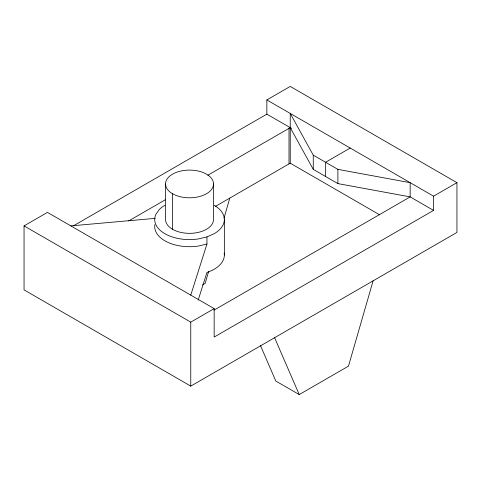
<?xml version="1.0" encoding="UTF-8"?>
<svg xmlns="http://www.w3.org/2000/svg" width="481" height="481" viewBox="0 0 481 481"><rect width="100%" height="100%" fill="white"/><g stroke="black" fill="none" stroke-linecap="round" stroke-linejoin="round"><path stroke-width="0.72" d="M208.682 271.212L205.165 283.399L202.573 284.896M223.996 218.17L229.786 198.1M373.106 280.838L348.478 366.143L299.23 394.576L275.835 381.072L260.407 345.442M190.759 295.13L206.956 244.017L206.956 236.905L214.153 233.712A34.824 20.106 0 0 0 214.153 205.279M198.172 300.132L206.938 272.45A34.824 20.106 0 0 0 224.182 253.066M266.847 99.928L290.241 86.424L456.95 182.672L456.95 232.431L190.759 386.117L24.05 289.869L24.05 225.89L47.445 212.386L214.153 308.634L214.153 337.067L433.555 210.395L433.555 196.176L266.847 99.928L266.847 114.147L73.407 225.829M128.625 220.959L165.638 199.591M207.846 175.222L290.241 127.651L313.263 169.378L337.89 183.598L410.161 196.891L433.555 210.395M215.53 206.331L290.241 163.197L379.695 214.845M350.204 148.052L325.577 162.271L325.577 176.485M24.05 225.89L190.759 322.138L214.153 308.634M214.129 310.071L410.161 196.891L410.161 182.672L337.89 169.378L313.263 155.165L290.241 113.438L290.241 163.197M433.555 196.176L456.95 182.672M206.956 236.905L198.539 238.913A34.824 20.106 0 0 1 155.892 214.292L159.367 209.439A34.824 20.106 0 0 1 164.905 205.279M206.956 244.017L198.539 246.025A34.824 20.106 0 0 1 154.87 224.633M70.839 225.89L155.279 218.35M266.847 114.147L291.534 128.397M274.603 337.71L299.23 394.576M337.89 169.378L337.89 183.598M313.263 155.165L313.263 169.378M289.009 128.361L289.009 163.907M224.35 219.492L224.35 255.038M213.522 183.952L213.522 219.492A23.996 13.853 0 0 1 189.526 233.345A23.996 13.853 0 0 1 165.53 219.492L165.53 183.952M190.759 322.138L190.759 386.117M172.559 193.747A23.996 13.853 0 0 0 212.704 187.536A23.996 13.853 0 0 0 183.315 170.569A23.996 13.853 0 0 0 172.559 193.747L172.559 229.287"/></g></svg>
